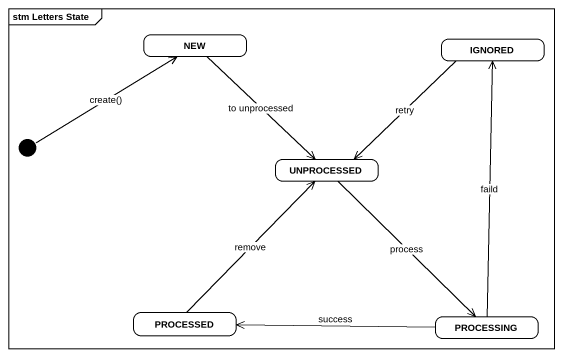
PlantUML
@startuml
mainframe stm Letters State
hide empty description
state NEW
state IGNORED
state UNPROCESSED
state PROCESSED
state PROCESSING
[*] -up-> NEW : create()
NEW --> UNPROCESSED : to unprocessed
IGNORED --> UNPROCESSED : retry
UNPROCESSED --> PROCESSING : process
PROCESSED -up-> UNPROCESSED : remove
PROCESSING -up-> IGNORED : faild
PROCESSING -left-> PROCESSED : success
@enduml
